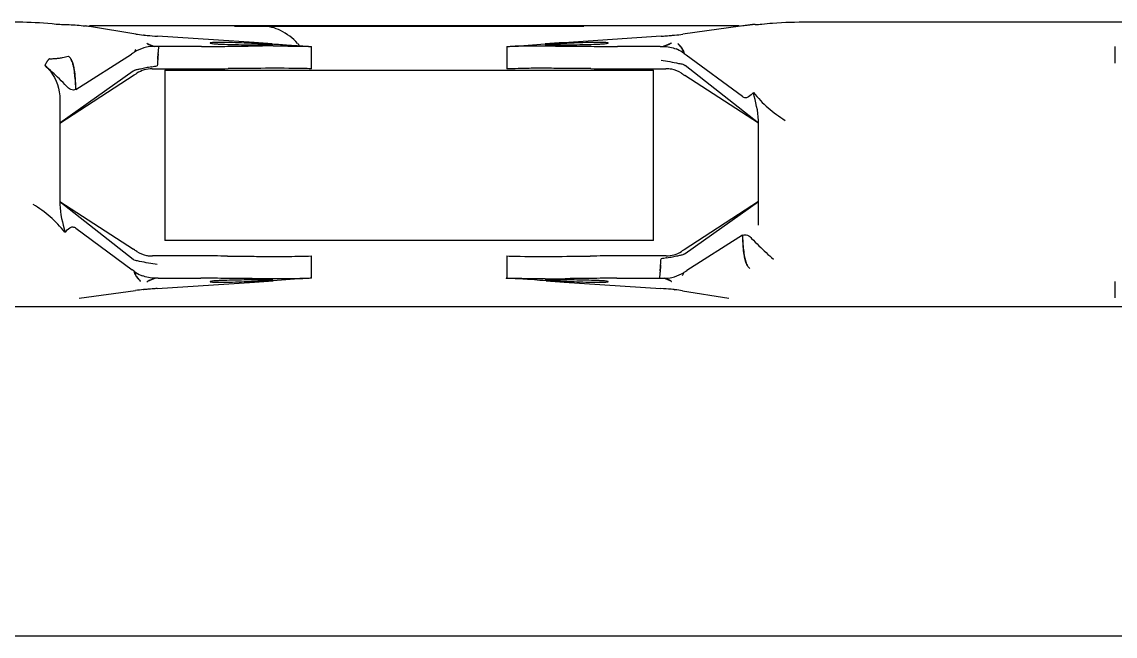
# Model space of a CAD drawing. Header units: millimetres. Extents: x 1186 to 6713, y 237 to 5598.
# Drawn here: x 6159.6 to 6237.8, y 3671 to 3715 of the extents above; entities that cross this region are included whole.
import ezdxf

# ---------------------------------------------------------------- set-up
doc = ezdxf.new("R2010")
doc.units = ezdxf.units.MM
doc.header["$LTSCALE"] = 384.175
doc.layers.get('0').update_dxf_attribs({"linetype": 'CONTINUOUS'})

msp = doc.modelspace()

# ---------------------------------------------------------------- linework, layer by layer
at = {"color": 0, "linetype": 'Continuous'}
for p, q in [((6210.90953, 3714.70393), (6164.40211, 3714.70393)), ((6167.70274, 3714.12823), (6164.40211, 3714.65777)), ((6174.76997, 3714.6862), (6199.78329, 3714.6862)), ((6211.85695, 3714.80332), (6206.86573, 3714.11716)), ((6215.82626, 3714.9988), (6289.62026, 3714.9988)), ((6168.29711, 3714.04883), (6168.25699, 3714.05335)), ((6176.17368, 3713.50971), (6169.25726, 3713.97081)), ((6205.31816, 3713.97229), (6198.34398, 3713.50734)), ((6206.28345, 3714.05025), (6206.27683, 3714.03576)), ((6172.40064, 3713.2362), (6169.36567, 3713.2362)), ((6174.30936, 3713.24709), (6175.28336, 3713.25653)), ((6175.28336, 3713.25653), (6175.75773, 3713.26103)), ((6180.27631, 3711.6362), (6180.27631, 3713.2362)), ((6194.27689, 3713.2362), (6194.27689, 3711.6362)), ((6197.0091, 3713.27244), (6197.27661, 3713.27178)), ((6199.26774, 3713.25704), (6200.27692, 3713.24715)), ((6205.25158, 3713.2362), (6202.18564, 3713.2362)), ((6205.70599, 3713.32847), (6205.70008, 3713.32634)), ((6205.70599, 3713.32847), (6205.7004, 3713.32638)), ((6206.65022, 3713.29576), (6206.64354, 3713.3033)), ((6237.81538, 3712.0362), (6237.81538, 3713.2362)), ((6162.8826, 3712.5404), (6162.91082, 3712.51955)), ((6163.41207, 3710.15965), (6167.39444, 3712.67439)), ((6167.46878, 3712.72576), (6167.39393, 3712.67902)), ((6169.31366, 3712.71362), (6169.28513, 3712.43462)), ((6169.31337, 3712.71365), (6169.31827, 3712.76227)), ((6169.31365, 3712.71362), (6169.31827, 3712.76227)), ((6211.14092, 3709.6438), (6207.10645, 3712.62353)), ((6167.51337, 3711.4656), (6162.27631, 3707.7362)), ((6168.8268, 3711.77435), (6168.86167, 3711.7805)), ((6169.31824, 3711.6362), (6172.40064, 3711.6362)), ((6169.77661, 3711.5362), (6169.77661, 3699.3362)), ((6169.77661, 3711.5362), (6204.77661, 3711.5362)), ((6197.27734, 3711.67179), (6197.00901, 3711.67245)), ((6200.27692, 3711.64715), (6199.26682, 3711.65705)), ((6202.18564, 3711.6362), (6205.10533, 3711.6362)), ((6204.77661, 3699.3362), (6204.77661, 3711.5362)), ((6212.27688, 3707.7362), (6207.03985, 3711.87309)), ((6162.27631, 3707.7362), (6167.60005, 3711.19663)), ((6212.27688, 3707.7362), (6207.01043, 3711.15941)), ((6162.27632, 3709.44131), (6162.27631, 3701.92795)), ((6212.27687, 3700.43109), (6212.27688, 3707.94446)), ((6162.27631, 3702.1362), (6167.54278, 3698.713)), ((6162.27631, 3702.1362), (6167.51337, 3697.99932)), ((6212.27688, 3702.1362), (6206.95317, 3698.67578)), ((6207.03985, 3698.40681), (6212.27688, 3702.1362)), ((6163.41228, 3700.2286), (6167.44676, 3697.24887)), ((6211.14113, 3699.71276), (6207.15877, 3697.19802)), ((6204.77661, 3699.3362), (6169.77661, 3699.3362)), ((6172.36758, 3698.2362), (6169.44789, 3698.2362)), ((6174.27631, 3698.22526), (6175.28637, 3698.21536)), ((6177.27589, 3698.20062), (6177.54419, 3698.19996)), ((6180.27631, 3696.6362), (6180.27631, 3698.2362)), ((6194.27689, 3698.2362), (6194.27689, 3696.6362)), ((6205.23498, 3698.2362), (6202.15259, 3698.2362)), ((6205.72642, 3698.09805), (6205.69155, 3698.09191)), ((6205.23956, 3697.15879), (6205.2681, 3697.43779)), ((6207.08443, 3697.14664), (6207.15929, 3697.19338)), ((6167.90299, 3696.57665), (6167.90967, 3696.56911)), ((6168.84722, 3696.54394), (6168.85314, 3696.54606)), ((6168.84722, 3696.54394), (6168.85281, 3696.54603)), ((6169.30164, 3696.6362), (6172.36758, 3696.6362)), ((6175.28547, 3696.61537), (6174.27631, 3696.62526)), ((6177.54409, 3696.59996), (6177.27662, 3696.60062)), ((6199.26985, 3696.61587), (6198.7955, 3696.61138)), ((6200.24386, 3696.62532), (6199.26985, 3696.61587)), ((6202.15259, 3696.6362), (6205.18755, 3696.6362)), ((6205.23958, 3697.15879), (6205.23495, 3697.11014)), ((6205.23986, 3697.15876), (6205.23495, 3697.11014)), ((6237.81538, 3695.2362), (6237.81538, 3696.41294)), ((6163.64359, 3695.19933), (6167.68742, 3695.75525)), ((6168.26971, 3695.82216), (6168.27633, 3695.83665)), ((6169.23501, 3695.90012), (6176.20919, 3696.36506)), ((6198.3795, 3696.36269), (6205.29591, 3695.9016)), ((6206.25605, 3695.82357), (6206.29617, 3695.81905)), ((6206.85042, 3695.74418), (6210.15102, 3695.21463)), ((6284.01397, 3694.57866), (6084.93253, 3694.57866)), ((6512.86105, 3671.00612), (5861.69157, 3671.00612))]:
    msp.add_line(p, q, dxfattribs=at)
for centre, radius, start, end in [((6162.62218, 3720.75899), 5.94594, 264.0805495, 269.1087052), ((6162.61958, 3703.53522), 11.26448, 80.895063, 82.5901768), ((6212.43301, 3699.25762), 15.55636, 91.4322042, 92.1221739), ((6211.8935, 3720.78214), 5.9749, 271.4451757, 276.0227407), ((6201.90491, 3764.50298), 50.64583, 273.8643399, 274.2639624), ((6202.52971, 3755.74786), 41.86853, 273.8187241, 274.3023159), ((6203.42066, 3743.80757), 29.89503, 274.3160613, 274.7452898), ((6203.35907, 3744.5965), 30.68637, 274.3201359, 274.7383197), ((6203.24609, 3745.92841), 32.02304, 274.7426406, 274.9120912), ((6203.54653, 3742.31812), 28.4003, 274.7411099, 274.9320798), ((6204.30859, 3733.81184), 19.86, 274.8512536, 275.7066899), ((6204.01029, 3737.04776), 23.10958, 274.9099656, 275.6449997), ((6168.56726, 3712.5082), 1.003, 157.4025393, 161.5597336), ((6168.87388, 3710.8739), 2.32195, 118.4031111, 122.8087384), ((6168.57661, 3712.50291), 1.01368, 153.1355102, 157.3292625), ((6168.55375, 3712.5134), 0.98853, 153.0786457, 157.379638), ((6168.52771, 3712.52822), 0.95862, 148.4740363, 153.164078), ((6168.56253, 3712.5089), 0.99839, 148.5743371, 153.0766513), ((6169.06746, 3710.51426), 2.73038, 102.7928269, 118.3865037), ((6169.00424, 3710.77627), 2.46087, 89.6958556, 102.7080317), ((6168.78386, 3713.76616), 0.41375, 240.4602451, 242.6995185), ((6171.83071, 3722.27881), 9.46051, 251.1966442, 251.554235), ((6030.41375, 3726.79784), 139.61215, 354.2100921, 354.4256166), ((6172.17405, 3918.82863), 205.59255, 270.063146, 270.5950923), ((6177.71293, 3868.79272), 155.4496, 269.1017411, 269.3758715), ((6172.30842, 3641.35031), 72.19777, 87.0719399, 87.6440351), ((6178.42077, 3433.89083), 279.38289, 90.2665122, 90.5461429), ((6171.8001, 3631.03526), 82.52532, 86.6713995, 87.0853053), ((6178.32523, 3919.65513), 206.31568, 269.3597007, 269.542532), ((6151.79629, 3349.89447), 364.43147, 85.9590381, 86.1645325), ((6177.82144, 3549.06973), 164.20246, 90.09543, 90.2443331), ((6223.40564, 3339.78269), 374.56402, 93.8364619, 94.0394513), ((6196.22978, 3919.47138), 206.13191, 270.456801, 270.6403504), ((6202.75538, 3630.9938), 82.56684, 92.9134248, 93.3227131), ((6196.83959, 3868.84605), 155.50293, 270.6241425, 270.8979831), ((6202.24364, 3641.37564), 72.17242, 92.3559004, 92.9266026), ((6202.41114, 3917.47358), 204.23758, 269.4012662, 269.9367413), ((6205.25377, 3779.46096), 66.22476, 269.9981063, 270.1784662), ((6205.57903, 3714.14762), 0.81385, 293.2731782, 295.723605), ((6205.6915, 3713.91919), 0.55897, 295.4388594, 296.9769511), ((6205.65426, 3713.99015), 0.63934, 295.7748662, 297.1014201), ((6205.45102, 3710.72871), 2.50908, 65.8831439, 68.0532731), ((6205.45585, 3710.74027), 2.49656, 53.0315519, 65.8760056), ((6205.80105, 3712.45606), 1.19343, 29.7539393, 30.2592128), ((6163.14628, 3710.9491), 2.16164, 149.159816, 152.745789), ((6163.17134, 3710.93542), 2.19018, 148.8941212, 152.7119004), ((6162.90962, 3711.0891), 1.88667, 147.0545857, 149.1257649), ((6162.89025, 3711.10269), 1.86309, 147.079367, 148.8328677), ((6162.67016, 3711.24723), 1.59978, 142.824199, 147.1408485), ((6162.51815, 3711.36015), 1.41043, 141.972618, 142.7477726), ((6162.46932, 3711.39811), 1.3485, 139.7716676, 142.7764696), ((6162.4441, 3711.41855), 1.31613, 139.7402647, 141.9892787), ((6162.33714, 3711.51009), 1.17526, 136.3804167, 139.7780196), ((6162.23397, 3711.60807), 1.03298, 133.3957779, 136.3670187), ((6161.58067, 3717.12377), 4.76546, 269.3222055, 270.8199205), ((6161.5809, 3717.12766), 4.76932, 269.3200981, 271.5719787), ((6161.58053, 3717.13538), 4.77706, 270.8195444, 271.5694584), ((6161.58057, 3717.14173), 4.7834, 271.5713325, 273.4862195), ((6161.58057, 3717.13861), 4.7803, 273.4883464, 275.5766347), ((6161.58068, 3717.14026), 4.78192, 273.4860055, 274.8571366), ((6161.58125, 3717.13346), 4.77511, 274.8572299, 275.5746154), ((6161.58415, 3717.10627), 4.74776, 275.571681, 278.9084718), ((6161.59294, 3717.04911), 4.68993, 278.9105467, 280.7819462), ((6161.61718, 3716.92913), 4.56753, 280.7647309, 286.0823451), ((6162.61054, 3712.15876), 0.4686, 51.1931506, 54.5243624), ((6181.01788, 3711.36728), 11.78055, 175.4600536, 177.6621959), ((6182.99507, 3711.18702), 13.76601, 174.8004754, 175.3796852), ((6219.11209, 3728.85927), 20.19244, 232.9901908, 233.5186505), ((6163.51619, 3710.75467), 2.57952, 152.6556891, 154.2926931), ((6163.42872, 3710.80191), 2.48013, 152.710797, 154.3982257), ((6141.00116, 3752.11758), 48.80599, 303.0241367, 303.2734358), ((6177.70281, 3666.06633), 46.56879, 102.2952037, 102.4471994), ((6171.41701, 3694.90085), 17.05709, 101.8610786, 102.2906813), ((6170.43367, 3699.57547), 12.28016, 101.2249365, 101.8539437), ((6173.29345, 3686.64658), 25.52097, 101.0018827, 101.8831696), ((6172.9072, 3688.94018), 23.19588, 100.1316616, 101.1465438), ((6169.18254, 3731.49565), 19.85929, 270.1881262, 270.3976139), ((6172.17425, 3917.22852), 205.59252, 270.0630903, 270.5950366), ((6202.41091, 3915.87367), 204.23759, 269.4013308, 269.9368058), ((6205.11695, 3780.41957), 68.78337, 269.9903175, 270.4531725), ((6205.67579, 3709.55182), 2.08659, 88.8873493, 90.4068025), ((6205.67718, 3709.582), 2.05638, 80.2058871, 88.9096832), ((6205.68683, 3709.64486), 1.9928, 78.9104509, 80.1718566), ((6150.71499, 3709.82023), 12.70161, 1.5312395, 5.1986379), ((6223.8386, 3700.05215), 12.702, 181.5310843, 185.1983686), ((6168.86639, 3700.22756), 1.99281, 258.9104813, 260.1713813), ((6168.87604, 3700.29041), 2.05639, 260.2054158, 268.9094575), ((6168.87743, 3700.3206), 2.0866, 268.8871216, 270.4068016), ((6169.43627, 3629.45254), 68.78366, 89.9903176, 90.4531716), ((6172.14232, 3493.99857), 204.23776, 89.4013311, 89.9368061), ((6202.37898, 3492.64406), 205.59235, 90.0630905, 90.5950369), ((6205.37068, 3678.3768), 19.85925, 90.1881265, 90.3976143), ((6193.53532, 3698.50513), 11.78056, 355.4600611, 357.6621998), ((6201.64605, 3720.93199), 23.19564, 280.1316831, 281.1465733), ((6201.25982, 3723.22549), 25.52063, 281.0019118, 281.8832082), ((6204.11959, 3710.2967), 12.27992, 281.2249648, 281.8539824), ((6203.13627, 3714.9712), 17.05672, 281.8611175, 282.2907279), ((6196.8506, 3743.80504), 46.56774, 282.2952504, 282.447249), ((6233.55345, 3657.75289), 48.80837, 123.0242638, 123.2735499), ((6155.44132, 3681.01332), 20.19217, 52.9903053, 53.5187734), ((6191.55813, 3698.68539), 13.76604, 354.800484, 355.3796929), ((6211.94264, 3697.71363), 0.46858, 231.1924313, 234.5236502), ((6169.09737, 3699.13215), 2.49657, 233.031667, 245.8760774), ((6168.75216, 3697.41633), 1.19342, 209.7531467, 210.2584189), ((6169.1022, 3699.14371), 2.5091, 245.8832149, 248.0529191), ((6168.89896, 3695.8822), 0.6394, 115.7740234, 117.1004976), ((6168.86172, 3695.95316), 0.55903, 115.438036, 116.9760357), ((6168.97419, 3695.72472), 0.81392, 113.272478, 115.722766), ((6169.29946, 3630.4112), 66.225, 89.9981063, 90.1784659), ((6172.14209, 3492.39866), 204.23774, 89.4012665, 89.9367415), ((6172.30952, 3768.49744), 72.17309, 272.3559007, 272.926598), ((6177.71363, 3541.02586), 155.50343, 90.6241437, 90.8979832), ((6171.79773, 3778.88021), 82.56845, 272.9134204, 273.3227018), ((6178.32344, 3490.40082), 206.13213, 90.4568028, 90.6403516), ((6151.14673, 4070.10232), 374.57665, 273.8364558, 274.0394388), ((6196.73178, 3860.80276), 164.20254, 270.09542, 270.2443326), ((6222.75612, 4059.96598), 364.4195, 265.9590257, 266.1645263), ((6196.13246, 3975.98212), 279.38343, 270.2665115, 270.5461421), ((6196.22798, 3490.21749), 206.31546, 89.3597019, 89.5425339), ((6202.75302, 3778.83554), 82.52371, 266.671388, 267.0853009), ((6196.84029, 3541.08019), 155.4491, 89.1017412, 89.3758727), ((6202.24474, 3768.52142), 72.19709, 267.0719353, 267.6440354), ((6202.37918, 3491.04394), 205.59238, 90.0631463, 90.5950925), ((6344.1397, 3683.07457), 139.61237, 174.2101017, 174.4256259), ((6205.54899, 3699.09612), 2.46086, 269.6958535, 282.708064), ((6202.72261, 3687.59416), 9.45994, 71.1961621, 71.553765), ((6205.76936, 3696.10629), 0.41371, 60.4591661, 62.6985802), ((6205.48576, 3699.35813), 2.73036, 282.7928637, 298.3865156), ((6205.67933, 3698.9985), 2.32194, 298.4031198, 302.8088481), ((6205.99068, 3697.36352), 0.9984, 328.5735959, 333.075877), ((6206.0255, 3697.34421), 0.95864, 328.4732968, 333.1633014), ((6205.99946, 3697.35903), 0.98854, 333.0778715, 337.3788272), ((6205.9766, 3697.36951), 1.01369, 333.1347346, 337.3284541), ((6205.98594, 3697.36422), 1.00302, 337.4017279, 341.558885), ((6170.54289, 3672.82434), 23.10989, 94.9099506, 95.6449775), ((6170.24459, 3676.06032), 19.86025, 94.8512388, 95.7066675), ((6171.00665, 3667.55395), 28.40063, 94.7410962, 94.9320645), ((6171.30709, 3663.94359), 32.02345, 94.7426269, 94.912076), ((6171.19411, 3665.27558), 30.68671, 94.3201258, 94.738306), ((6171.13252, 3666.06452), 29.89534, 94.3160512, 94.7452761), ((6172.02347, 3654.12415), 41.86893, 93.8187178, 94.302306), ((6172.64828, 3645.36886), 50.6464, 93.8643336, 94.2639525)]:
    msp.add_arc(centre, radius, start, end, dxfattribs=at)
for points, knots in [([(6158.74659, 3714.9988), (6159.0355, 3714.99879), (6160.12431, 3714.98673), (6161.2132, 3714.92708), (6162.00898, 3714.84478)], [0, 0, 0, 0, 0.26531552, 1, 1, 1, 1]), ([(6162.52969, 3714.81377), (6162.66928, 3714.81163), (6163.1847, 3714.79664), (6163.69945, 3714.75421), (6164.07231, 3714.70564)], [0, 0, 0, 0, 0.27075776, 1, 1, 1, 1]), ([(6179.29047, 3713.45882), (6178.93992, 3713.82396), (6178.35039, 3714.29054), (6177.45054, 3714.63141), (6176.99896, 3714.68516), (6176.77495, 3714.6862)], [0, 0, 0, 0, 0.52968921, 0.7655781, 1, 1, 1, 1]), ([(6212.52041, 3714.84023), (6212.7755, 3714.86709), (6213.87481, 3714.96469), (6214.97926, 3714.99878), (6215.82626, 3714.9988)], [0, 0, 0, 0, 0.23244292, 1, 1, 1, 1]), ([(6168.29685, 3714.04885), (6168.37039, 3714.04147), (6168.69017, 3714.01127), (6169.0105, 3713.98727), (6169.25724, 3713.97081)], [0, 0, 0, 0, 0.23010626, 1, 1, 1, 1]), ([(6167.61576, 3712.82547), (6167.5908, 3712.8071), (6167.54232, 3712.77307), (6167.49263, 3712.74086), (6167.46878, 3712.72576)], [0, 0, 0, 0, 0.52332865, 1, 1, 1, 1]), ([(6167.64125, 3712.89362), (6167.63654, 3712.88236), (6167.62759, 3712.8598), (6167.61952, 3712.83692), (6167.61576, 3712.82547)], [0, 0, 0, 0, 0.50319781, 1, 1, 1, 1]), ([(6168.50473, 3713.47666), (6168.51049, 3713.46312), (6168.5334, 3713.43534), (6168.56263, 3713.41614), (6168.58008, 3713.40615)], [0, 0, 0, 0, 0.42255048, 1, 1, 1, 1]), ([(6168.57987, 3713.40619), (6168.56242, 3713.41609), (6168.53323, 3713.43537), (6168.51061, 3713.4632), (6168.50474, 3713.47666)], [0, 0, 0, 0, 0.57741728, 1, 1, 1, 1]), ([(6168.58008, 3713.40615), (6168.58666, 3713.40239), (6168.6005, 3713.39494), (6168.61464, 3713.38805), (6168.62202, 3713.3846)], [0, 0, 0, 0, 0.4818479, 1, 1, 1, 1]), ([(6168.62312, 3713.38457), (6168.61809, 3713.38683), (6168.60835, 3713.39133), (6168.59873, 3713.39609), (6168.59409, 3713.39849)], [0, 0, 0, 0, 0.51296564, 1, 1, 1, 1]), ([(6168.62202, 3713.3846), (6168.64629, 3713.37324), (6168.69908, 3713.35168), (6168.75286, 3713.33294), (6168.78139, 3713.3232)], [0, 0, 0, 0, 0.47066397, 1, 1, 1, 1]), ([(6168.78246, 3713.32334), (6168.75471, 3713.33337), (6168.70114, 3713.35255), (6168.64811, 3713.37334), (6168.62312, 3713.38457)], [0, 0, 0, 0, 0.51856247, 1, 1, 1, 1]), ([(6173.02635, 3713.47916), (6173.02625, 3713.4635), (6173.11291, 3713.45925), (6173.2135, 3713.43458), (6173.43323, 3713.42234), (6173.83078, 3713.39662), (6174.45999, 3713.37773), (6174.98889, 3713.36679), (6175.27621, 3713.36222)], [0, 0, 0, 0, 0.02081288, 0.07808972, 0.1704742, 0.29457528, 0.61804842, 1, 1, 1, 1]), ([(6175.27631, 3713.48705), (6174.98939, 3713.49879), (6174.46092, 3713.51626), (6173.83156, 3713.52726), (6173.43371, 3713.51922), (6173.21361, 3713.51593), (6173.1133, 3713.49593), (6173.02645, 3713.49458), (6173.02635, 3713.47916)], [0, 0, 0, 0, 0.38210818, 0.70590322, 0.83009424, 0.9223807, 0.97948196, 1, 1, 1, 1]), ([(6177.52626, 3713.35131), (6177.52661, 3713.37253), (6177.39406, 3713.34538), (6177.25963, 3713.39336), (6176.94303, 3713.39405), (6176.72207, 3713.41378), (6176.59171, 3713.42136)], [0, 0, 0, 0, 0.06789958, 0.26555437, 0.58213735, 1, 1, 1, 1]), ([(6176.67796, 3713.34603), (6176.79686, 3713.34509), (6176.99793, 3713.3494), (6177.28511, 3713.33029), (6177.40743, 3713.36438), (6177.52595, 3713.33241), (6177.52626, 3713.35131)], [0, 0, 0, 0, 0.42033871, 0.73670867, 0.93317283, 1, 1, 1, 1]), ([(6177.47764, 3713.41994), (6177.86541, 3713.39269), (6178.79795, 3713.32617), (6179.73088, 3713.26559), (6180.27631, 3713.2362)], [0, 0, 0, 0, 0.41578922, 1, 1, 1, 1]), ([(6177.54795, 3713.27196), (6177.89486, 3713.27253), (6178.80436, 3713.26988), (6179.71417, 3713.2602), (6180.27631, 3713.2362)], [0, 0, 0, 0, 0.38139969, 1, 1, 1, 1]), ([(6194.27689, 3713.2362), (6194.37487, 3713.24073), (6195.28988, 3713.29131), (6196.20382, 3713.35889), (6197.0201, 3713.41621)], [0, 0, 0, 0, 0.10704078, 1, 1, 1, 1]), ([(6194.27689, 3713.2362), (6194.33847, 3713.2362), (6195.24828, 3713.28996), (6196.15985, 3713.2738), (6197.0091, 3713.27244)], [0, 0, 0, 0, 0.06761364, 1, 1, 1, 1]), ([(6197.96982, 3713.42184), (6197.83837, 3713.41421), (6197.61548, 3713.39432), (6197.29608, 3713.39369), (6197.16041, 3713.34524), (6197.0266, 3713.37273), (6197.02694, 3713.35131)], [0, 0, 0, 0, 0.41766125, 0.73429119, 0.93206031, 1, 1, 1, 1]), ([(6197.02694, 3713.35131), (6197.02725, 3713.33246), (6197.14547, 3713.36433), (6197.26748, 3713.33033), (6197.55397, 3713.34937), (6197.75456, 3713.34508), (6197.87318, 3713.34602)], [0, 0, 0, 0, 0.06681291, 0.26325299, 0.57961768, 1, 1, 1, 1]), ([(6197.27661, 3713.27178), (6197.43383, 3713.27126), (6198.09755, 3713.26811), (6198.76126, 3713.26202), (6199.26774, 3713.25704)], [0, 0, 0, 0, 0.23686942, 1, 1, 1, 1]), ([(6201.52685, 3713.47916), (6201.52676, 3713.49457), (6201.43991, 3713.49593), (6201.33962, 3713.51593), (6201.11953, 3713.51922), (6200.72168, 3713.52726), (6200.09229, 3713.51626), (6199.5638, 3713.49879), (6199.27688, 3713.48705)], [0, 0, 0, 0, 0.02051189, 0.07760538, 0.16988539, 0.29407746, 0.61788719, 1, 1, 1, 1]), ([(6199.277, 3713.36221), (6199.56434, 3713.36679), (6200.09325, 3713.37773), (6200.72247, 3713.39662), (6201.12001, 3713.42234), (6201.33971, 3713.43458), (6201.44031, 3713.45925), (6201.52694, 3713.4635), (6201.52685, 3713.47916)], [0, 0, 0, 0, 0.38197844, 0.70544584, 0.82954617, 0.92191892, 0.97918957, 1, 1, 1, 1]), ([(6205.45998, 3713.23652), (6205.4816, 3713.24611), (6205.52749, 3713.26534), (6205.57406, 3713.28284), (6205.59863, 3713.29161)], [0, 0, 0, 0, 0.47555116, 1, 1, 1, 1]), ([(6205.59863, 3713.29161), (6205.61519, 3713.29752), (6205.64893, 3713.30907), (6205.68273, 3713.32044), (6205.69986, 3713.32623)], [0, 0, 0, 0, 0.49292903, 1, 1, 1, 1]), ([(6206.04589, 3713.506), (6206.03765, 3713.48945), (6206.00667, 3713.4556), (6205.96822, 3713.43284), (6205.94507, 3713.42104)], [0, 0, 0, 0, 0.41576859, 1, 1, 1, 1]), ([(6205.94552, 3713.42101), (6205.96879, 3713.43293), (6206.00717, 3713.45522), (6206.03882, 3713.48915), (6206.04591, 3713.506)], [0, 0, 0, 0, 0.58851586, 1, 1, 1, 1]), ([(6206.6501, 3713.2952), (6206.66391, 3713.28026), (6206.69289, 3713.24836), (6206.7208, 3713.21552), (6206.73515, 3713.19788)], [0, 0, 0, 0, 0.47219691, 1, 1, 1, 1]), ([(6206.73478, 3713.19804), (6206.75253, 3713.17633), (6206.78675, 3713.13066), (6206.81729, 3713.08246), (6206.83188, 3713.05744)], [0, 0, 0, 0, 0.49195975, 1, 1, 1, 1]), ([(6161.32634, 3712.11515), (6161.33748, 3712.13232), (6161.35993, 3712.16567), (6161.3836, 3712.19816), (6161.39554, 3712.21385)], [0, 0, 0, 0, 0.50934907, 1, 1, 1, 1]), ([(6161.52429, 3712.35865), (6161.50966, 3712.34487), (6161.48064, 3712.31578), (6161.45329, 3712.28511), (6161.43973, 3712.2691)], [0, 0, 0, 0, 0.48928105, 1, 1, 1, 1]), ([(6163.06992, 3712.31967), (6163.07956, 3712.30229), (6163.09851, 3712.26582), (6163.11559, 3712.22845), (6163.12395, 3712.20898)], [0, 0, 0, 0, 0.48401245, 1, 1, 1, 1]), ([(6163.12395, 3712.20898), (6163.13135, 3712.19174), (6163.14582, 3712.15601), (6163.15902, 3712.11979), (6163.16549, 3712.10111)], [0, 0, 0, 0, 0.48681387, 1, 1, 1, 1]), ([(6161.19199, 3711.8736), (6161.34066, 3711.74938), (6161.97483, 3711.10122), (6162.27637, 3710.15036), (6162.27632, 3709.44131)], [0, 0, 0, 0, 0.21459761, 1, 1, 1, 1]), ([(6163.41207, 3710.15964), (6163.31108, 3710.0958), (6163.02067, 3710.11403), (6162.67372, 3710.47156), (6162.08198, 3711.06976), (6161.55572, 3711.56982), (6161.19201, 3711.87361)], [0, 0, 0, 0, 0.12376146, 0.2510237, 0.50909408, 1, 1, 1, 1]), ([(6163.26459, 3711.72157), (6163.27542, 3711.66679), (6163.31964, 3711.41819), (6163.34736, 3711.16691), (6163.36435, 3710.97103)], [0, 0, 0, 0, 0.22119363, 1, 1, 1, 1]), ([(6163.36435, 3710.97111), (6163.35801, 3711.04118), (6163.33317, 3711.29246), (6163.29973, 3711.54323), (6163.26466, 3711.72202)], [0, 0, 0, 0, 0.27857472, 1, 1, 1, 1]), ([(6167.51337, 3711.4656), (6167.53679, 3711.48228), (6167.58456, 3711.51317), (6167.63801, 3711.5345), (6167.66538, 3711.54052)], [0, 0, 0, 0, 0.50645886, 1, 1, 1, 1]), ([(6180.27631, 3711.6362), (6180.06922, 3711.64505), (6178.08062, 3711.69605), (6176.09108, 3711.66363), (6174.30936, 3711.64709)], [0, 0, 0, 0, 0.10420956, 1, 1, 1, 1]), ([(6197.00901, 3711.67245), (6196.62963, 3711.67305), (6195.71869, 3711.67826), (6194.80833, 3711.6362), (6194.27689, 3711.6362)], [0, 0, 0, 0, 0.41652455, 1, 1, 1, 1]), ([(6199.26682, 3711.65705), (6199.09359, 3711.65875), (6198.43045, 3711.66513), (6197.76728, 3711.67016), (6197.27734, 3711.67179)], [0, 0, 0, 0, 0.26121489, 1, 1, 1, 1]), ([(6211.92032, 3709.93525), (6211.80898, 3709.82606), (6211.65964, 3709.64988), (6211.35585, 3709.52541), (6211.20408, 3709.59716), (6211.14085, 3709.64385)], [0, 0, 0, 0, 0.506652, 0.74463404, 1, 1, 1, 1]), ([(6211.92032, 3709.93525), (6212.25067, 3709.55017), (6212.92743, 3708.78865), (6213.77056, 3708.21566), (6214.19618, 3707.94446)], [0, 0, 0, 0, 0.50132591, 1, 1, 1, 1]), ([(6162.63288, 3699.93716), (6162.30253, 3700.32223), (6161.62577, 3701.08376), (6160.78263, 3701.65675), (6160.35701, 3701.92795)], [0, 0, 0, 0, 0.50132585, 1, 1, 1, 1]), ([(6162.63287, 3699.93716), (6162.74422, 3700.04635), (6162.89355, 3700.22253), (6163.19735, 3700.34699), (6163.34912, 3700.27524), (6163.41235, 3700.22856)], [0, 0, 0, 0, 0.50665172, 0.74463399, 1, 1, 1, 1]), ([(6211.14113, 3699.71277), (6211.24211, 3699.77661), (6211.53253, 3699.75838), (6211.87947, 3699.40085), (6212.47121, 3698.80265), (6212.99747, 3698.30259), (6213.36117, 3697.9988)], [0, 0, 0, 0, 0.1237613, 0.25102354, 0.50909407, 1, 1, 1, 1]), ([(6211.18884, 3698.9013), (6211.19519, 3698.83123), (6211.22003, 3698.57994), (6211.25346, 3698.32918), (6211.28853, 3698.15039)], [0, 0, 0, 0, 0.27857481, 1, 1, 1, 1]), ([(6211.2886, 3698.15084), (6211.27777, 3698.20562), (6211.23355, 3698.45422), (6211.20584, 3698.7055), (6211.18885, 3698.90137)], [0, 0, 0, 0, 0.22119352, 1, 1, 1, 1]), ([(6175.28637, 3698.21536), (6175.4596, 3698.21366), (6176.12276, 3698.20728), (6176.78593, 3698.20225), (6177.27589, 3698.20062)], [0, 0, 0, 0, 0.26121514, 1, 1, 1, 1]), ([(6177.54419, 3698.19996), (6177.92357, 3698.19935), (6178.83442, 3698.20084), (6179.74511, 3698.21747), (6180.27631, 3698.2362)], [0, 0, 0, 0, 0.41652639, 1, 1, 1, 1]), ([(6194.27689, 3698.2362), (6194.48399, 3698.22736), (6196.4726, 3698.17636), (6198.46214, 3698.20877), (6200.24386, 3698.22532)], [0, 0, 0, 0, 0.10421084, 1, 1, 1, 1]), ([(6207.03985, 3698.40681), (6207.01643, 3698.39013), (6206.96866, 3698.35923), (6206.9152, 3698.33791), (6206.88784, 3698.33188)], [0, 0, 0, 0, 0.50645899, 1, 1, 1, 1]), ([(6211.28853, 3698.15039), (6211.29825, 3698.10084), (6211.33532, 3697.92929), (6211.38589, 3697.75959), (6211.43722, 3697.64545)], [0, 0, 0, 0, 0.28746253, 1, 1, 1, 1]), ([(6211.42924, 3697.66343), (6211.42184, 3697.68067), (6211.40736, 3697.7164), (6211.39417, 3697.75262), (6211.38769, 3697.7713)], [0, 0, 0, 0, 0.48681371, 1, 1, 1, 1]), ([(6211.48327, 3697.55274), (6211.47363, 3697.57012), (6211.45468, 3697.60658), (6211.4376, 3697.64395), (6211.42924, 3697.66343)], [0, 0, 0, 0, 0.48401219, 1, 1, 1, 1]), ([(6167.81843, 3696.67437), (6167.80068, 3696.69608), (6167.76646, 3696.74175), (6167.73592, 3696.78995), (6167.72133, 3696.81496)], [0, 0, 0, 0, 0.4919594, 1, 1, 1, 1]), ([(6167.9031, 3696.57721), (6167.88929, 3696.59215), (6167.86032, 3696.62405), (6167.83241, 3696.65689), (6167.81806, 3696.67453)], [0, 0, 0, 0, 0.47219656, 1, 1, 1, 1]), ([(6168.60768, 3696.45139), (6168.58442, 3696.43948), (6168.54603, 3696.41719), (6168.51438, 3696.38326), (6168.50729, 3696.36641)], [0, 0, 0, 0, 0.5885153, 1, 1, 1, 1]), ([(6168.50731, 3696.36641), (6168.51555, 3696.38296), (6168.54653, 3696.41681), (6168.58499, 3696.43957), (6168.60813, 3696.45136)], [0, 0, 0, 0, 0.41576917, 1, 1, 1, 1]), ([(6168.95458, 3696.5808), (6168.93803, 3696.57489), (6168.90428, 3696.56334), (6168.87048, 3696.55196), (6168.85335, 3696.54618)], [0, 0, 0, 0, 0.4929292, 1, 1, 1, 1]), ([(6169.09324, 3696.63588), (6169.07162, 3696.62629), (6169.02573, 3696.60706), (6168.97915, 3696.58956), (6168.95458, 3696.5808)], [0, 0, 0, 0, 0.47555177, 1, 1, 1, 1]), ([(6175.27621, 3696.51019), (6174.98887, 3696.50562), (6174.45996, 3696.49468), (6173.83073, 3696.47579), (6173.43319, 3696.45006), (6173.21349, 3696.43782), (6173.11289, 3696.41315), (6173.02626, 3696.40891), (6173.02635, 3696.39325)], [0, 0, 0, 0, 0.38197807, 0.70544555, 0.82954599, 0.92191884, 0.97918956, 1, 1, 1, 1]), ([(6173.02635, 3696.39325), (6173.02644, 3696.37784), (6173.11329, 3696.37647), (6173.21357, 3696.35648), (6173.43367, 3696.35318), (6173.83152, 3696.34515), (6174.4609, 3696.35614), (6174.98939, 3696.37362), (6175.27631, 3696.38535)], [0, 0, 0, 0, 0.02051186, 0.07760528, 0.16988519, 0.29407715, 0.61788682, 1, 1, 1, 1]), ([(6177.27662, 3696.60062), (6177.1194, 3696.60114), (6176.45567, 3696.6043), (6175.79196, 3696.61039), (6175.28547, 3696.61537)], [0, 0, 0, 0, 0.23686916, 1, 1, 1, 1]), ([(6176.58337, 3696.45056), (6176.71482, 3696.4582), (6176.93771, 3696.47808), (6177.25712, 3696.47872), (6177.39279, 3696.52717), (6177.5266, 3696.49968), (6177.52625, 3696.52109)], [0, 0, 0, 0, 0.41766106, 0.73429105, 0.93206028, 1, 1, 1, 1]), ([(6177.52625, 3696.52109), (6177.52595, 3696.53994), (6177.40773, 3696.50808), (6177.28573, 3696.54207), (6176.99924, 3696.52303), (6176.79864, 3696.52733), (6176.68002, 3696.52639)], [0, 0, 0, 0, 0.06681285, 0.26325283, 0.57961748, 1, 1, 1, 1]), ([(6180.27631, 3696.6362), (6180.17832, 3696.63167), (6179.26331, 3696.58109), (6178.34936, 3696.51352), (6177.53308, 3696.4562)], [0, 0, 0, 0, 0.1070423, 1, 1, 1, 1]), ([(6180.27631, 3696.6362), (6180.21478, 3696.63373), (6179.30458, 3696.59952), (6178.39335, 3696.5986), (6177.54409, 3696.59996)], [0, 0, 0, 0, 0.06761162, 1, 1, 1, 1]), ([(6197.07553, 3696.45246), (6196.39166, 3696.50052), (6196.14435, 3696.55132), (6194.02755, 3696.6362), (6194.27689, 3696.6362)], [0, 0, 0, 0, 0.73329603, 1, 1, 1, 1]), ([(6197.00525, 3696.60044), (6196.65834, 3696.59988), (6195.74884, 3696.60253), (6194.83904, 3696.6122), (6194.27689, 3696.6362)], [0, 0, 0, 0, 0.38139821, 1, 1, 1, 1]), ([(6197.02694, 3696.52109), (6197.02659, 3696.49988), (6197.15914, 3696.52703), (6197.29356, 3696.47905), (6197.61016, 3696.47836), (6197.83112, 3696.45863), (6197.96148, 3696.45105)], [0, 0, 0, 0, 0.06789955, 0.26555424, 0.58213716, 1, 1, 1, 1]), ([(6197.87525, 3696.52637), (6197.75635, 3696.52732), (6197.55527, 3696.52301), (6197.26809, 3696.54211), (6197.14577, 3696.50802), (6197.02725, 3696.53999), (6197.02694, 3696.52109)], [0, 0, 0, 0, 0.42033851, 0.73670852, 0.93317277, 1, 1, 1, 1]), ([(6199.27688, 3696.38535), (6199.5638, 3696.37362), (6200.09227, 3696.35614), (6200.72164, 3696.34515), (6201.11949, 3696.35318), (6201.33959, 3696.35648), (6201.4399, 3696.37648), (6201.52675, 3696.37783), (6201.52685, 3696.39325)], [0, 0, 0, 0, 0.3821078, 0.70590291, 0.83009404, 0.9223806, 0.97948193, 1, 1, 1, 1]), ([(6201.52685, 3696.39325), (6201.52695, 3696.40891), (6201.44029, 3696.41315), (6201.3397, 3696.43783), (6201.11997, 3696.45006), (6200.72242, 3696.47579), (6200.09321, 3696.49468), (6199.56432, 3696.50562), (6199.277, 3696.51019)], [0, 0, 0, 0, 0.02081286, 0.07808963, 0.17047402, 0.29457499, 0.61804806, 1, 1, 1, 1]), ([(6205.77075, 3696.54907), (6205.7985, 3696.53903), (6205.85207, 3696.51986), (6205.9051, 3696.49907), (6205.93009, 3696.48784)], [0, 0, 0, 0, 0.51856288, 1, 1, 1, 1]), ([(6205.93119, 3696.48781), (6205.90692, 3696.49917), (6205.85414, 3696.52073), (6205.80036, 3696.53947), (6205.77183, 3696.5492)], [0, 0, 0, 0, 0.47066331, 1, 1, 1, 1]), ([(6205.93009, 3696.48784), (6205.93511, 3696.48558), (6205.94486, 3696.48108), (6205.95448, 3696.47631), (6205.95912, 3696.47391)], [0, 0, 0, 0, 0.51296595, 1, 1, 1, 1]), ([(6205.97313, 3696.46626), (6205.96655, 3696.47002), (6205.9527, 3696.47747), (6205.93857, 3696.48436), (6205.93119, 3696.48781)], [0, 0, 0, 0, 0.48184747, 1, 1, 1, 1]), ([(6206.04848, 3696.39575), (6206.04272, 3696.40928), (6206.01981, 3696.43706), (6205.99057, 3696.45627), (6205.97313, 3696.46626)], [0, 0, 0, 0, 0.42255046, 1, 1, 1, 1]), ([(6205.97334, 3696.46622), (6205.99079, 3696.45631), (6206.01998, 3696.43703), (6206.04259, 3696.40921), (6206.04846, 3696.39575)], [0, 0, 0, 0, 0.57741729, 1, 1, 1, 1]), ([(6206.91197, 3696.97879), (6206.91667, 3696.99005), (6206.92563, 3697.0126), (6206.9337, 3697.03549), (6206.93746, 3697.04694)], [0, 0, 0, 0, 0.50319793, 1, 1, 1, 1]), ([(6206.93746, 3697.04694), (6206.96241, 3697.06531), (6207.01089, 3697.09934), (6207.06059, 3697.13154), (6207.08443, 3697.14664)], [0, 0, 0, 0, 0.5233289, 1, 1, 1, 1]), ([(6206.25631, 3695.82355), (6206.18277, 3695.83093), (6205.863, 3695.86114), (6205.54266, 3695.88514), (6205.29592, 3695.9016)], [0, 0, 0, 0, 0.23010604, 1, 1, 1, 1])]:
    msp.add_open_spline(points, degree=3, knots=knots, dxfattribs=at)
for points in [[(6211.07108, 3714.70514), (6211.33054, 3714.75383), (6211.59342, 3714.7877), (6211.85695, 3714.80332)], [(6167.70274, 3714.12823), (6167.88673, 3714.09875), (6168.07179, 3714.07624), (6168.25672, 3714.05335)], [(6206.28345, 3714.05029), (6206.47776, 3714.07061), (6206.67218, 3714.09055), (6206.86573, 3714.11716)], [(6169.01731, 3713.23711), (6168.93869, 3713.26492), (6168.86088, 3713.29497), (6168.78246, 3713.32334)], [(6168.83705, 3713.30434), (6168.89782, 3713.28402), (6168.95815, 3713.26214), (6169.01713, 3713.23711)], [(6169.36567, 3713.2362), (6169.25059, 3713.2362), (6169.13551, 3713.23612), (6169.02044, 3713.23757)], [(6169.31827, 3712.76227), (6169.33416, 3712.92024), (6169.3495, 3713.07826), (6169.36567, 3713.2362)], [(6179.29047, 3713.45874), (6179.33993, 3713.40719), (6179.38399, 3713.34959), (6179.41941, 3713.28754)], [(6205.46003, 3713.23652), (6205.77541, 3713.23753), (6206.09625, 3713.17383), (6206.38878, 3713.05596)], [(6205.70008, 3713.32634), (6205.61972, 3713.29736), (6205.54022, 3713.26603), (6205.46004, 3713.23652)], [(6205.69986, 3713.32623), (6205.7674, 3713.34902), (6205.83512, 3713.37176), (6205.90056, 3713.39999)], [(6205.93161, 3713.41442), (6205.85895, 3713.37981), (6205.78173, 3713.35568), (6205.70599, 3713.32847)], [(6206.64354, 3713.3033), (6206.60036, 3713.35201), (6206.55672, 3713.40031), (6206.51435, 3713.44973)], [(6206.51454, 3713.44968), (6206.55069, 3713.39149), (6206.6036, 3713.34551), (6206.6501, 3713.2952)], [(6206.83475, 3713.05212), (6206.78398, 3713.14044), (6206.71775, 3713.21948), (6206.65022, 3713.29576)], [(6206.95722, 3712.73495), (6206.928, 3712.84445), (6206.89123, 3712.95386), (6206.83475, 3713.05212)], [(6206.83714, 3713.04833), (6206.89266, 3712.95121), (6206.9401, 3712.84549), (6206.95721, 3712.73494)], [(6163.11596, 3712.22695), (6163.06609, 3712.33783), (6162.99897, 3712.44777), (6162.90421, 3712.52392)], [(6162.91082, 3712.51955), (6162.97723, 3712.46625), (6163.02861, 3712.39414), (6163.06992, 3712.31967)], [(6163.20837, 3711.96368), (6163.18357, 3712.05332), (6163.15411, 3712.14213), (6163.11596, 3712.22695)], [(6163.16549, 3712.10111), (6163.20833, 3711.97757), (6163.23923, 3711.84984), (6163.26459, 3711.72157)], [(6169.27379, 3712.2959), (6169.2617, 3712.14677), (6169.25181, 3711.99737), (6169.24714, 3711.84782)], [(6169.2743, 3712.29976), (6169.28543, 3712.43789), (6169.29944, 3712.57578), (6169.31337, 3712.71365)], [(6205.30592, 3712.26203), (6205.72731, 3712.18615), (6206.14981, 3712.11559), (6206.56895, 3712.02811)], [(6163.26466, 3711.72202), (6163.24874, 3711.80318), (6163.23042, 3711.88397), (6163.20837, 3711.96368)], [(6168.88728, 3711.63746), (6168.50196, 3711.63942), (6168.1, 3711.52415), (6167.77785, 3711.31273)], [(6168.86167, 3711.7805), (6168.99015, 3711.80302), (6169.11884, 3711.82435), (6169.24714, 3711.84782)], [(6168.88729, 3711.63746), (6169.00744, 3711.63674), (6169.1276, 3711.63607), (6169.24775, 3711.63647)], [(6206.77665, 3711.31242), (6206.56422, 3711.45226), (6206.31971, 3711.55153), (6206.07013, 3711.60045)], [(6206.56893, 3712.02811), (6206.66785, 3712.00759), (6206.76681, 3711.98722), (6206.86532, 3711.9648)], [(6206.77665, 3711.31244), (6206.85307, 3711.26207), (6206.92945, 3711.21163), (6207.0066, 3711.1624)], [(6206.87021, 3711.96438), (6206.93298, 3711.95083), (6206.98946, 3711.91289), (6207.03985, 3711.87309)], [(6163.36435, 3710.97103), (6163.38776, 3710.70112), (6163.37737, 3710.42834), (6163.41207, 3710.15964)], [(6212.27688, 3707.94446), (6212.27688, 3708.61862), (6212.06568, 3709.27695), (6211.92032, 3709.93525)], [(6162.27631, 3701.92795), (6162.27631, 3701.25379), (6162.48751, 3700.59546), (6162.63288, 3699.93716)], [(6211.18885, 3698.90137), (6211.16544, 3699.17129), (6211.17582, 3699.44406), (6211.14113, 3699.71277)], [(6167.68301, 3697.90803), (6167.62024, 3697.92158), (6167.56376, 3697.95952), (6167.51336, 3697.99932)], [(6167.77656, 3698.55997), (6167.70015, 3698.61034), (6167.62377, 3698.66078), (6167.54662, 3698.71001)], [(6167.77657, 3698.55999), (6167.989, 3698.42015), (6168.23351, 3698.32088), (6168.48309, 3698.27196)], [(6205.27943, 3697.5765), (6205.29152, 3697.72564), (6205.30141, 3697.87503), (6205.30608, 3698.02459)], [(6205.66594, 3698.23494), (6205.54578, 3698.23567), (6205.42563, 3698.23634), (6205.30547, 3698.23594)], [(6205.69155, 3698.09191), (6205.56307, 3698.06939), (6205.43439, 3698.04806), (6205.30608, 3698.02459)], [(6205.66594, 3698.23494), (6206.05126, 3698.23299), (6206.45322, 3698.34826), (6206.77536, 3698.55968)], [(6211.38769, 3697.7713), (6211.34486, 3697.89484), (6211.31396, 3698.02257), (6211.2886, 3698.15084)], [(6167.98429, 3697.84429), (6167.88537, 3697.86482), (6167.7864, 3697.88519), (6167.6879, 3697.90761)], [(6169.2473, 3697.61037), (6168.82591, 3697.68625), (6168.40341, 3697.75682), (6167.98427, 3697.8443)], [(6205.27892, 3697.57265), (6205.26779, 3697.43452), (6205.25378, 3697.29663), (6205.23986, 3697.15876)], [(6211.43722, 3697.64545), (6211.48709, 3697.53457), (6211.55421, 3697.42464), (6211.64897, 3697.34848)], [(6211.64236, 3697.35286), (6211.57595, 3697.40616), (6211.52457, 3697.47827), (6211.48327, 3697.55274)], [(6167.596, 3697.13745), (6167.62522, 3697.02796), (6167.66199, 3696.91855), (6167.71846, 3696.82029)], [(6167.71607, 3696.82408), (6167.66055, 3696.9212), (6167.61311, 3697.02691), (6167.59601, 3697.13747)], [(6167.71846, 3696.82029), (6167.76923, 3696.73196), (6167.83546, 3696.65293), (6167.90299, 3696.57665)], [(6168.03866, 3696.42272), (6168.00251, 3696.48092), (6167.9496, 3696.5269), (6167.9031, 3696.57721)], [(6167.90967, 3696.56911), (6167.95284, 3696.5204), (6167.99649, 3696.4721), (6168.03885, 3696.42268)], [(6169.09319, 3696.63588), (6168.77781, 3696.63488), (6168.45696, 3696.69858), (6168.16443, 3696.81645)], [(6168.6216, 3696.45799), (6168.69426, 3696.4926), (6168.77148, 3696.51673), (6168.84722, 3696.54394)], [(6168.85335, 3696.54618), (6168.78582, 3696.52339), (6168.71809, 3696.50065), (6168.65264, 3696.47242)], [(6168.85314, 3696.54606), (6168.9335, 3696.57505), (6169.013, 3696.60638), (6169.09318, 3696.63588)], [(6205.23495, 3697.11014), (6205.21906, 3696.95217), (6205.20372, 3696.79414), (6205.18755, 3696.6362)], [(6205.18755, 3696.6362), (6205.30263, 3696.6362), (6205.41771, 3696.63629), (6205.53278, 3696.63484)], [(6205.53592, 3696.6353), (6205.61453, 3696.60748), (6205.69233, 3696.57743), (6205.77075, 3696.54907)], [(6205.71616, 3696.56807), (6205.6554, 3696.58839), (6205.59507, 3696.61027), (6205.5361, 3696.6353)], [(6168.26971, 3695.82212), (6168.0754, 3695.8018), (6167.88097, 3695.78186), (6167.68742, 3695.75525)], [(6206.85042, 3695.74418), (6206.66642, 3695.77366), (6206.48137, 3695.79617), (6206.29644, 3695.81906)]]:
    msp.add_open_spline(points, degree=3, dxfattribs=at)

doc.saveas('drawing.dxf')
